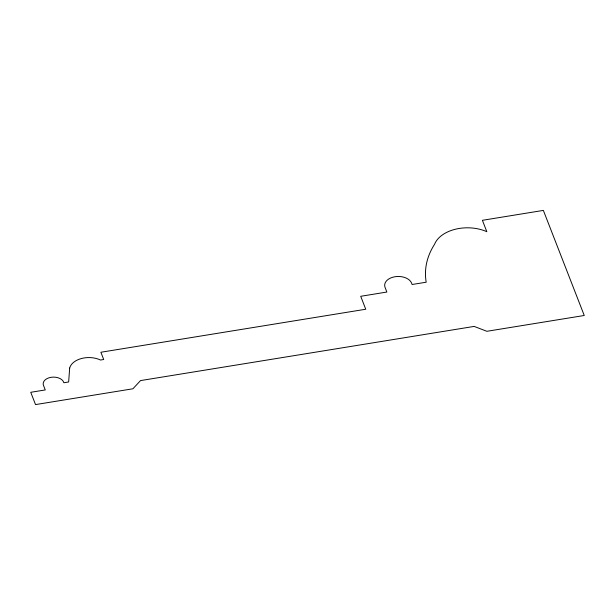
<?xml version="1.0" encoding="UTF-8"?>
<svg xmlns="http://www.w3.org/2000/svg" width="615" height="615" viewBox="0 0 615 615"><rect width="100%" height="100%" fill="white"/><g stroke="black" fill="none" stroke-linecap="round" stroke-linejoin="round"><path stroke-width="0.92" d="M69.672 368.062L68.649 381.969L63.86 382.753A10.409 6.704 -0.1 0 0 51.045 377.31A10.409 6.704 -0.1 0 0 43.734 386.02L45.264 389.941L30.75 392.301L35.532 404.593L132.917 388.78L140.528 380.585L474.165 326.411L486.872 331.3L584.25 315.487L543.36 210.407L482.398 220.308L486.834 231.709A33.91 21.84 -0.1 0 0 434.574 244.278A119.448 76.944 -0.1 0 0 426.195 282.216L412.119 284.499L411.489 282.885A13.668 8.802 -0.1 0 0 395.007 276.735A13.668 8.802 -0.1 0 0 384.982 287.19L386.866 292.04L360.713 296.292L365.748 309.237L100.883 352.249L103.704 359.506L100.483 360.029A19.465 12.538 -0.1 0 0 69.672 368.062"/></g></svg>
